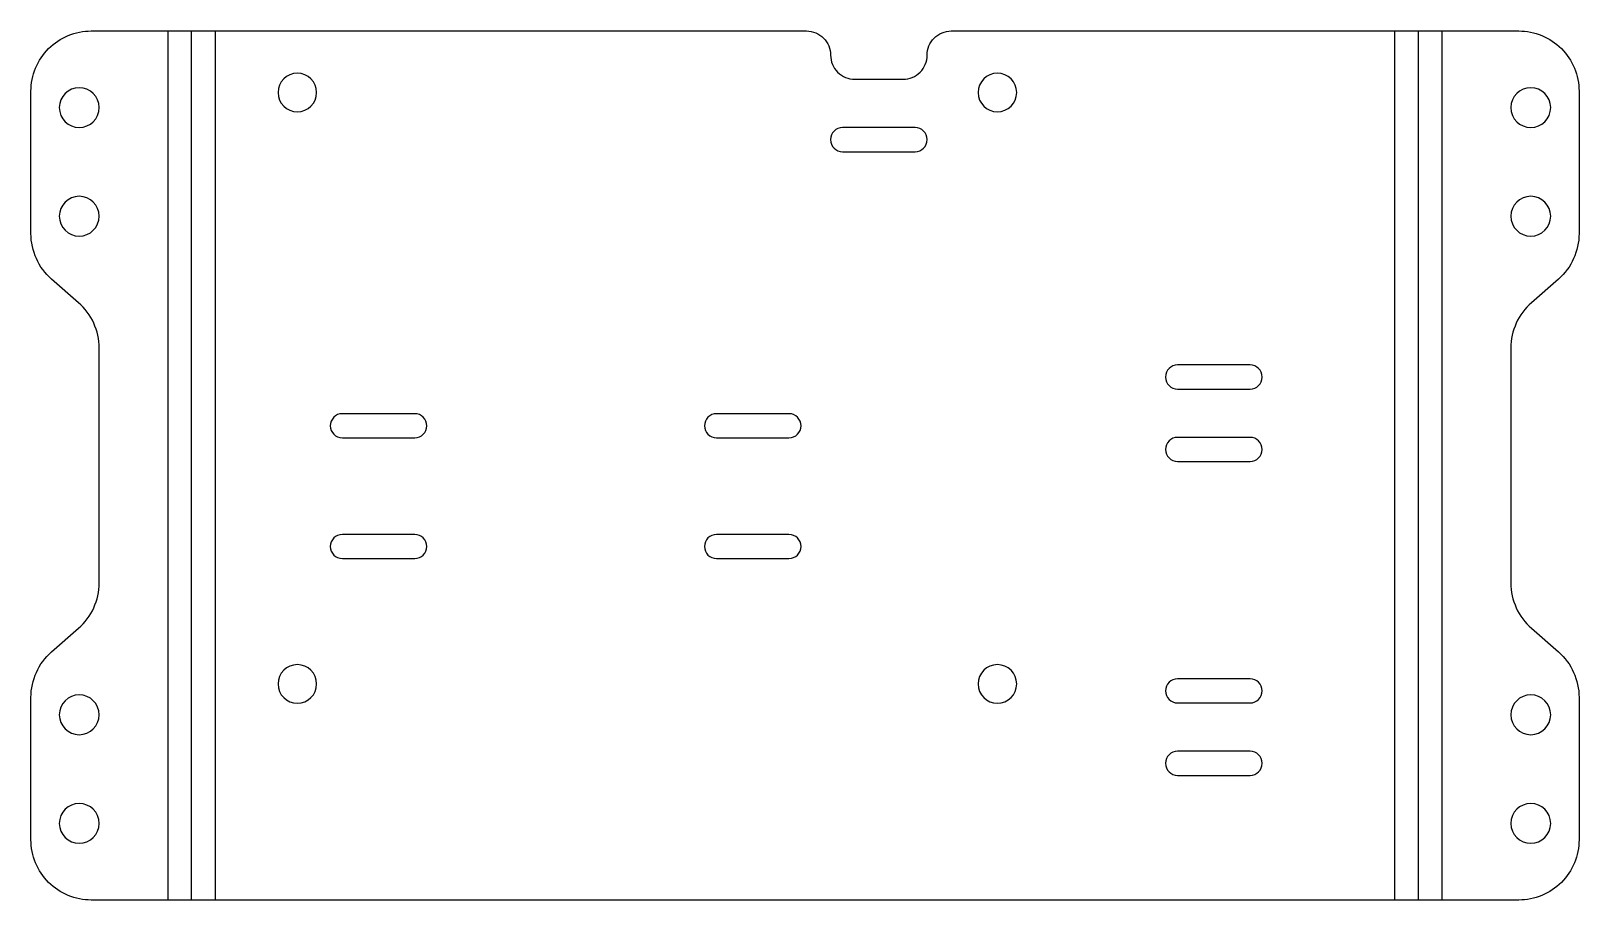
# Model space of a CAD drawing. Header units: millimetres. Extents: x -5 to 123, y 0 to 72.
import ezdxf

# ---------------------------------------------------------------- set-up
doc = ezdxf.new("R2010")
doc.units = ezdxf.units.MM

msp = doc.modelspace()

# ---------------------------------------------------------------- linework, layer by layer
at = {"layer": 'BEND'}
for p, q in [((8.31, 0), (8.31, 72)), ((109.94, 72), (109.94, 0))]:
    msp.add_line(p, q, dxfattribs=at)
at = {"layer": 'BEND_EXTENT'}
for p, q in [((6.37, 0), (6.37, 72)), ((10.26, 72), (10.26, 0)), ((108, 0), (108, 72)), ((111.89, 72), (111.89, 0))]:
    msp.add_line(p, q, dxfattribs=at)
at = {"layer": 'INTERIOR_PROFILES'}
for points in [[(62.25, 62), (68.25, 62, 1), (68.25, 64), (62.25, 64, 1)], [(90, 42.33), (96, 42.33, 1), (96, 44.33), (90, 44.33, 1)], [(20.8, 38.29), (26.8, 38.29, 1), (26.8, 40.29), (20.8, 40.29, 1)], [(57.8, 40.29), (51.8, 40.29, 1), (51.8, 38.29), (57.8, 38.29, 1)], [(90, 38.33, 1), (90, 36.33), (96, 36.33, 1), (96, 38.33)], [(26.8, 30.29), (20.8, 30.29, 1), (20.8, 28.29), (26.8, 28.29, 1)], [(57.8, 28.29, 1), (57.8, 30.29), (51.8, 30.29, 1), (51.8, 28.29)], [(90, 18.33, 1), (90, 16.33), (96, 16.33, 1), (96, 18.33)], [(96, 12.33), (90, 12.33, 1), (90, 10.33), (96, 10.33, 1)]]:
    msp.add_lwpolyline(points, format="xyb", close=True, dxfattribs=at)
at = {"layer": 'INTERIOR_PROFILES', "extrusion": (0, 0, -1)}
for centre, radius in [((-17.07, 66.9), 1.6), ((-75.07, 66.9), 1.6), ((1, 65.65), 1.65), ((-119.26, 65.65), 1.65), ((1, 56.65), 1.65), ((-119.26, 56.65), 1.65), ((-17.07, 17.9), 1.6), ((-75.07, 17.9), 1.6), ((1, 15.35), 1.65), ((-119.26, 15.35), 1.65), ((1, 6.35), 1.65), ((-119.26, 6.35), 1.65)]:
    msp.add_circle(centre, radius, dxfattribs=at)
at = {"layer": 'OUTER_PROFILES'}
msp.add_lwpolyline([(119.32, 22.51), (121.55, 20.56, -0.216468), (123.26, 16.79), (123.26, 5, -0.414214), (118.26, 0), (0, 0, -0.414214), (-5, 5), (-5, 16.79, -0.216468), (-3.29, 20.56), (-1.06, 22.51, 0.216468), (0.65, 26.27), (0.65, 45.73, 0.216468), (-1.06, 49.49), (-3.29, 51.44, -0.216468), (-5, 55.21), (-5, 67, -0.414214), (0, 72), (59.25, 72, -0.414214), (61.25, 70, 0.414214), (63.25, 68), (67.25, 68, 0.414214), (69.25, 70, -0.414214), (71.25, 72), (118.26, 72, -0.414214), (123.26, 67), (123.26, 55.21, -0.216468), (121.55, 51.44), (119.32, 49.49, 0.216468), (117.61, 45.73), (117.61, 26.27, 0.216468)], format="xyb", close=True, dxfattribs=at)

doc.saveas('drawing.dxf')
